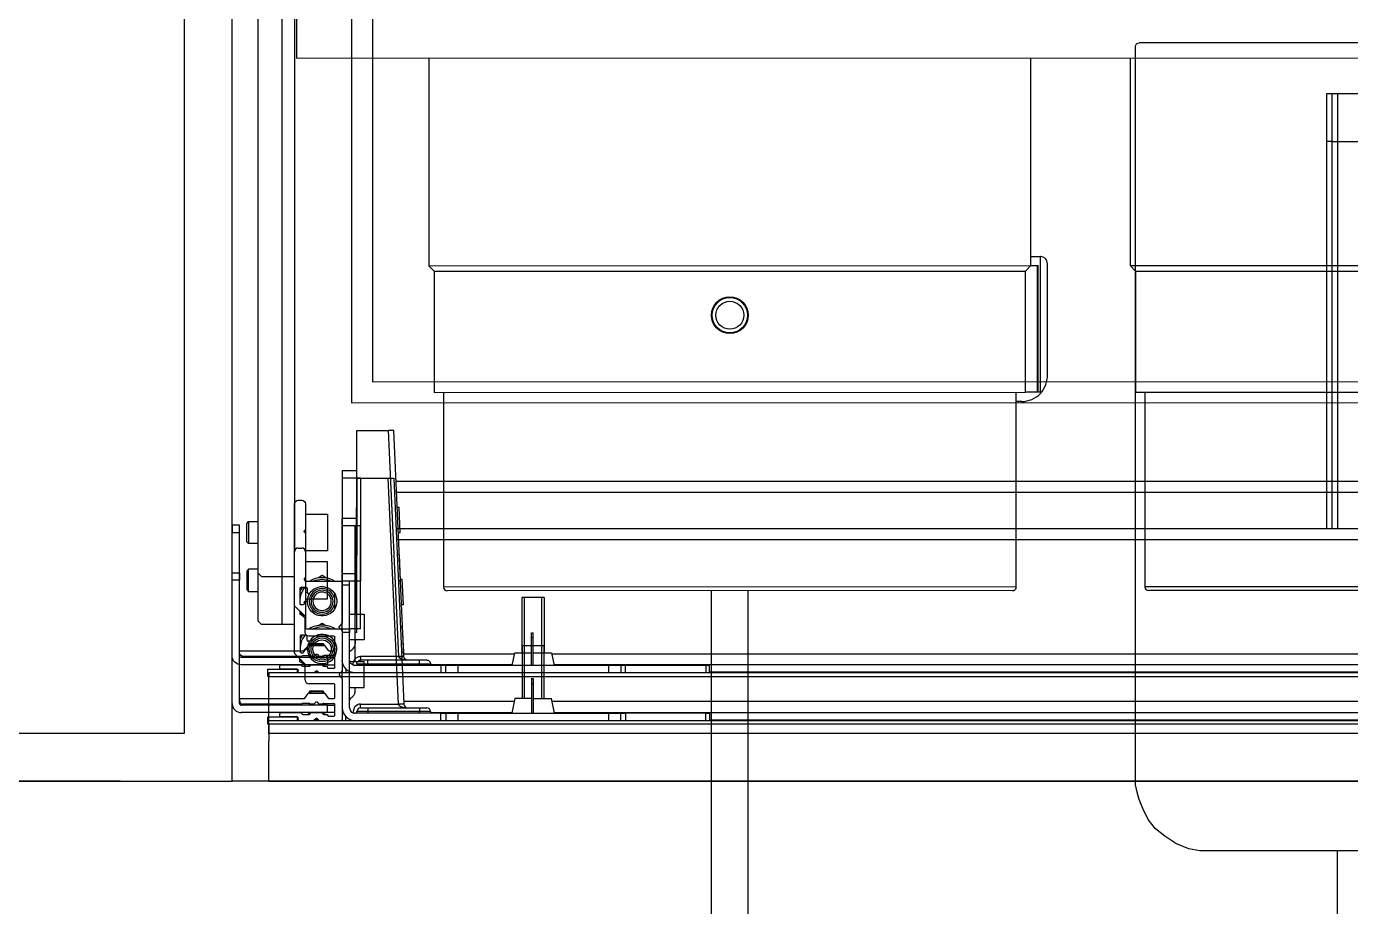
# Model space of a CAD drawing. Header units: centimetres. Extents: x 2648 to 12729, y 1890 to 6224.
# Drawn here: x 8947.7 to 8983.75, y 3818.67 to 3842.63 of the extents above; entities that cross this region are included whole.
import ezdxf

# ---------------------------------------------------------------- set-up
doc = ezdxf.new("R2010")
doc.units = ezdxf.units.CM
doc.linetypes.add('VW-01', pattern=[0.41656, 0.20828, -0.20828])
for name, color, linetype in [('B aménagement intérieur', 252, 'Continuous'), ('B Faux plafonds', 9, 'Continuous'), ('B Général', 252, 'Continuous'), ('C ANNOTATIONS-prestations', 252, 'Continuous'), ('D SURFACES-shab', 252, 'Continuous'), ('F REMPLISSAGE-vert clair', 252, 'Continuous'), ('F REMPLISSAGE-vert foncé', 252, 'Continuous'), ('MTI900_Alu', 252, 'Continuous')]:
    doc.layers.add(name, color=color, linetype=linetype)
doc.layers.add('prlm-CHAUFF', color=4, linetype='Continuous', lineweight=25)

# ---------------------------------------------------------------- blocks, each defined once
blk = doc.blocks.new('B 80.Gaine 150_70')
at = {"layer": 'B Général', "linetype": 'Continuous'}
blk.add_line((18.5, 36.305), (-69, 36.305), dxfattribs=at)
at = {"layer": 'B Général', "linetype": 'Continuous', "flags": 128}
for points in [[(-70, 36.305), (19.5, 36.305), (19.5, -2.715), (-70, -2.715)], [(-70, -2.7), (-70, 36.3), (19.5, 36.3), (19.5, -2.7)]]:
    blk.add_lwpolyline(points, close=True, dxfattribs=at)
at = {"layer": 'C ANNOTATIONS-prestations'}
for p, q in [((18.5, 36.305), (18.5, 35.205)), ((18.5, 34.755), (18.5, 35.205)), ((-69, 34.755), (18.5, 34.755)), ((18.5, 34.655), (-69, 34.655)), ((6.5, 34.635), (-22.817, 34.635)), ((6.5, 34.455), (6.5, 34.655)), ((6.6, 34.655), (6.6, 34.455)), ((8.783, 34.455), (8.783, 34.655)), ((8.918, 34.655), (8.918, 34.455)), ((9.25, 34.455), (9.25, 34.655)), ((13.35, 34.455), (13.35, 34.655)), ((13.682, 34.455), (13.682, 34.655)), ((13.817, 34.655), (13.817, 34.455)), ((16.4, 34.655), (16.4, 34.55)), ((16.5, 34.655), (16.5, 34.625)), ((16.5, 33.517), (16.5, 34.625)), ((17.129, 34.655), (17.179, 34.606)), ((17.164, 34.62), (17.236, 34.62)), ((17.221, 34.606), (17.271, 34.655)), ((17.7, 34.625), (17.7, 34.585)), ((17.73, 34.555), (17.73, 34.655)), ((18.5, 34.755), (18.53, 34.755)), ((18.5, 34.755), (18.5, 34.655)), ((18.53, 34.755), (18.53, 34.555)), ((10.724, 34.435), (-22.75, 34.435)), ((6.6, 34.455), (6.5, 34.455)), ((6.6, 34.455), (8.783, 34.455)), ((8.918, 34.455), (8.783, 34.455)), ((9.25, 34.455), (8.918, 34.455)), ((13.35, 34.455), (9.25, 34.455)), ((10.72, 34.455), (10.8, 34.055)), ((11.3, 33.646), (11.3, 34.455)), ((11.35, 33.646), (11.35, 34.455)), ((11.8, 34.055), (11.88, 34.455)), ((14.1, 34.435), (11.876, 34.435)), ((13.682, 34.455), (13.35, 34.455)), ((13.817, 34.455), (13.682, 34.455)), ((13.817, 34.455), (16.15, 34.455)), ((14.1, 34.405), (14.1, 34.455)), ((14.1, 34.405), (14.4, 34.405)), ((14.4, 34.305), (14.2, 34.305)), ((14.4, 34.455), (14.4, 34.405)), ((14.4, 34.405), (15.8, 34.405)), ((14.4, 34.305), (14.4, 34.405)), ((15.8, 34.305), (14.4, 34.305)), ((15.8, 34.405), (15.8, 34.455)), ((15.8, 34.405), (16.1, 34.405)), ((15.8, 34.305), (15.8, 34.405)), ((16, 34.305), (15.8, 34.305)), ((16, 34.305), (16, 34.205)), ((16.1, 34.455), (16.1, 34.405)), ((16.3, 34.305), (16.3, 32.255)), ((16.7, 34.505), (16.7, 34.215)), ((16.7, 34.435), (16.9, 34.435)), ((16.87, 34.535), (16.73, 34.535)), ((16.9, 34.485), (16.9, 34.505)), ((17.001, 34.485), (16.9, 34.485)), ((16.9, 34.435), (19.25, 34.435)), ((16.9, 34.435), (16.9, 34.235)), ((16.96, 34.485), (16.999, 34.446)), ((16.999, 34.446), (17.037, 34.446)), ((17.345, 34.435), (17.06, 34.435)), ((17.368, 34.446), (17.401, 34.446)), ((17.401, 34.446), (17.44, 34.485)), ((17.576, 34.485), (17.404, 34.485)), ((18.17, 34.435), (17.635, 34.435)), ((17.73, 34.555), (18.17, 34.555)), ((18.53, 34.555), (17.73, 34.555)), ((18.2, 34.525), (18.2, 34.465)), ((-22.65, 34.135), (10.784, 34.135)), ((11.3, 34.055), (10.8, 34.055)), ((11, 34.055), (11, 32.605)), ((11.061, 34.055), (11.061, 32.605)), ((11.35, 34.055), (11.8, 34.055)), ((11.539, 34.055), (11.539, 32.605)), ((11.6, 32.605), (11.6, 34.055)), ((11.816, 34.135), (14.824, 34.135)), ((14.821, 34.198), (14.82, 34.21)), ((14.821, 34.198), (14.971, 34.205)), ((15.1, 28.055), (14.821, 34.198)), ((14.97, 34.21), (14.971, 34.205)), ((16, 34.205), (14.971, 34.205)), ((14.971, 34.205), (15.25, 28.055)), ((16.9, 34.235), (16.7, 34.235)), ((16.7, 34.025), (16.7, 33.685)), ((17.002, 34.185), (16.73, 34.185)), ((16.859, 34.055), (16.73, 34.055)), ((16.971, 33.918), (16.884, 34.042)), ((16.9, 34.235), (19.25, 34.235)), ((17.404, 33.905), (16.996, 33.905)), ((17, 34.235), (17, 34.185)), ((17, 33.905), (17, 33.875)), ((17.03, 34.205), (17.129, 34.205)), ((17.043, 34.185), (17.043, 34.235)), ((17.043, 33.855), (17.043, 33.905)), ((17.129, 34.205), (17.179, 34.156)), ((17.221, 34.156), (17.271, 34.205)), ((17.271, 34.205), (17.375, 34.205)), ((17.357, 34.185), (17.357, 34.235)), ((17.357, 33.855), (17.357, 33.905)), ((17.4, 34.185), (17.4, 34.235)), ((17.4, 33.875), (17.4, 33.905)), ((17.403, 34.185), (17.577, 34.185)), ((17.516, 34.042), (17.429, 33.918)), ((19.27, 34.055), (17.541, 34.055)), ((17.605, 34.205), (19.2, 34.205)), ((19.3, 34.185), (19.3, 30.835)), ((19.3, 34.105), (19.3, 34.085)), ((19.5, 34.185), (19.5, 30.835)), ((11.3, 33.51), (11.3, 33.646)), ((11.35, 33.646), (11.3, 33.646)), ((11.35, 33.51), (11.35, 33.646)), ((15.9, 33.755), (15.9, 33.055)), ((16.3, 33.755), (15.9, 33.755)), ((16.15, 33.852), (16.15, 33.755)), ((16.73, 33.655), (17.41, 33.655)), ((17, 33.875), (17.4, 33.875)), ((17, 33.875), (17.02, 33.855)), ((17.02, 33.855), (17.38, 33.855)), ((17.38, 33.855), (17.4, 33.875)), ((17.51, 33.555), (17.51, 33.127)), ((11.35, 33.51), (11.3, 33.51)), ((16.5, 33.517), (16.5, 33.293)), ((16.5, 32.185), (16.5, 33.293)), ((16.579, 33.426), (16.509, 33.496)), ((16.509, 33.314), (16.579, 33.384)), ((15.9, 33.055), (16.3, 33.055)), ((16.15, 33.055), (16.15, 32.155)), ((16.7, 32.899), (16.7, 32.511)), ((17.519, 33.106), (17.791, 32.834)), ((17.556, 33.113), (17.656, 33.055)), ((17.656, 33.055), (17.656, 32.969)), ((17.8, 32.813), (17.8, 30.055)), ((11.6, 32.605), (11, 32.605)), ((14.884, 32.805), (14.834, 32.803)), ((14.866, 32.101), (14.834, 32.803)), ((17.407, 32.495), (17.43, 32.495)), ((17.46, 32.465), (17.46, 32.355)), ((17.51, 32.705), (17.479, 32.705)), ((17.54, 32.775), (17.54, 32.735)), ((17.62, 32.805), (17.57, 32.805)), ((17.65, 32.355), (17.65, 32.775)), ((14.866, 32.101), (14.916, 32.104)), ((16, 32.155), (16, 29.355)), ((16, 32.155), (16.15, 32.155)), ((16.101, 28.055), (16.11, 32.255)), ((16.11, 32.255), (16.15, 32.257)), ((16.15, 32.155), (16.3, 32.155)), ((16.15, 32.155), (16.15, 30.655)), ((16.3, 32.255), (16.5, 32.255)), ((16.3, 32.155), (16.3, 32.255)), ((16.5, 32.155), (16.3, 32.155)), ((16.5, 32.185), (16.5, 32.155)), ((16.5, 32.155), (16.5, 30.655)), ((17.47, 32.155), (16.53, 32.155)), ((17.49, 32.325), (17.62, 32.325)), ((17.5, 30.867), (17.5, 32.125)), ((17.65, 32.351), (17.604, 32.325)), ((17.05, 32.005), (16.95, 32.063)), ((17.15, 32.063), (17.05, 32.005)), ((17.8, 32.035), (18.15, 32.035)), ((18.15, 32.035), (18.7, 32.035)), ((18.15, 1.335), (18.15, 32.035)), ((18.8, 31.935), (18.7, 32.035)), ((18.8, 1.435), (18.8, 31.935)), ((16.9, 31.335), (16.9, 30.335)), ((17.5, 31.335), (16.9, 31.335)), ((19.05, 31.135), (18.8, 31.135)), ((19.05, 31.135), (19.05, 30.535)), ((19.1, 31.085), (19.05, 31.135)), ((19.1, 30.585), (19.1, 31.085)), ((14.973, 30.843), (14.923, 30.841)), ((14.955, 30.139), (14.923, 30.841)), ((16.15, 30.655), (16.5, 30.655)), ((16.5, 30.655), (16.5, 29.355)), ((17.5, 30.867), (17.5, 30.743)), ((17.5, 30.055), (17.5, 30.743)), ((17.529, 30.826), (17.509, 30.846)), ((17.509, 30.764), (17.529, 30.784)), ((19.3, 30.835), (19.5, 30.835)), ((19.3, 30.635), (19.3, 30.835)), ((19.5, 30.835), (19.5, 30.635)), ((16.9, 30.335), (17.5, 30.335)), ((18.8, 30.535), (19.05, 30.535)), ((19.05, 30.535), (19.1, 30.585)), ((19.5, 30.635), (19.3, 30.635)), ((14.955, 30.139), (15.005, 30.142)), ((17.7, 29.955), (17.6, 29.955)), ((17.8, 3.285), (17.8, 30.055)), ((-22.475, 29.735), (15.024, 29.735)), ((-22.475, 29.435), (15.037, 29.435)), ((-10.6, 18.885), (-10.6, 29.435)), ((-10.45, 18.885), (-10.45, 29.435)), ((-10.3, 18.885), (-10.3, 29.435)), ((16, 29.355), (16.5, 29.355)), ((16.5, 29.355), (16.5, 29.155)), ((16.103, 29.155), (16.5, 29.155)), ((15.25, 28.055), (15.1, 28.055)), ((16.101, 28.055), (15.25, 28.055)), ((-10.6, 18.885), (-14.75, 18.885)), ((-10.45, 18.885), (-10.6, 18.885)), ((-10.45, 18.885), (-10.3, 18.885))]:
    blk.add_line(p, q, dxfattribs=at)
at = {"layer": 'C ANNOTATIONS-prestations', "flags": 128}
for points in [[(16.5, 34.305, 0.198912), (16.397, 34.552, 0.198912), (16.15, 34.655)], [(16.53, 34.655, 0.198912), (16.509, 34.646, 0.198912), (16.5, 34.625)], [(17.7, 34.625, 0.198912), (17.691, 34.646, 0.198912), (17.67, 34.655)], [(14.1, 34.405, 0.198912), (14.129, 34.334, 0.198912), (14.2, 34.305)], [(14.82, 34.21, 0.193016), (14.789, 34.277, 0.193016), (14.72, 34.305)], [(16, 34.205, 0.227222), (16.156, 34.28, 0.227222), (16.195, 34.448)], [(16, 34.305, 0.198912), (16.071, 34.334, 0.198912), (16.1, 34.405)], [(16.3, 34.305, 0.198912), (16.256, 34.411, 0.198912), (16.15, 34.455)], [(16.73, 34.535, 0.198912), (16.709, 34.526, 0.198912), (16.7, 34.505)], [(16.9, 34.505, 0.198912), (16.891, 34.526, 0.198912), (16.87, 34.535)], [(17, 34.435, 0.013224), (17, 34.44, 0.013224), (16.999, 34.446)], [(17.03, 34.46, 0.17724), (17.02, 34.478, 0.17724), (17.001, 34.485)], [(17.03, 34.46, 0.17724), (17.041, 34.442, 0.17724), (17.06, 34.435)], [(17.179, 34.606, 0.198912), (17.2, 34.597, 0.198912), (17.221, 34.606)], [(17.345, 34.435, 0.17724), (17.364, 34.442, 0.17724), (17.375, 34.46)], [(17.404, 34.485, 0.17724), (17.385, 34.478, 0.17724), (17.375, 34.46)], [(17.401, 34.446, 0.013224), (17.4, 34.44, 0.013224), (17.4, 34.435)], [(17.605, 34.46, 0.17724), (17.595, 34.478, 0.17724), (17.576, 34.485)], [(17.605, 34.46, 0.17724), (17.616, 34.442, 0.17724), (17.635, 34.435)], [(17.7, 34.585, 0.198912), (17.709, 34.564, 0.198912), (17.73, 34.555)], [(18.2, 34.525, 0.198912), (18.191, 34.546, 0.198912), (18.17, 34.555)], [(18.17, 34.435, 0.198912), (18.191, 34.444, 0.198912), (18.2, 34.465)], [(19.5, 34.185, 0.198912), (19.427, 34.362, 0.198912), (19.25, 34.435)], [(16.222, 34.005, 0.109774), (16.169, 33.936, 0.109774), (16.15, 33.852)], [(16.222, 34.005, 0.028434), (16.263, 34.044, 0.028434), (16.3, 34.087)], [(16.7, 34.215, 0.198912), (16.709, 34.194, 0.198912), (16.73, 34.185)], [(16.73, 34.055, 0.198912), (16.709, 34.046, 0.198912), (16.7, 34.025)], [(16.884, 34.042, 0.120588), (16.873, 34.052, 0.120588), (16.859, 34.055)], [(16.971, 33.918, 0.120588), (16.982, 33.908, 0.120588), (16.996, 33.905)], [(17.002, 34.185, 0.155096), (17.019, 34.191, 0.155096), (17.03, 34.205)], [(17.179, 34.156, 0.198912), (17.2, 34.147, 0.198912), (17.221, 34.156)], [(17.375, 34.205, 0.155096), (17.386, 34.191, 0.155096), (17.403, 34.185)], [(17.404, 33.905, 0.120588), (17.418, 33.908, 0.120588), (17.429, 33.918)], [(17.541, 34.055, 0.120588), (17.527, 34.052, 0.120588), (17.516, 34.042)], [(17.577, 34.185, 0.155096), (17.594, 34.191, 0.155096), (17.605, 34.205)], [(19.3, 34.105, 0.198912), (19.271, 34.176, 0.198912), (19.2, 34.205)], [(19.3, 34.185, 0.198912), (19.285, 34.22, 0.198912), (19.25, 34.235)], [(19.27, 34.055, 0.198912), (19.291, 34.064, 0.198912), (19.3, 34.085)], [(16.7, 33.685, 0.198912), (16.709, 33.664, 0.198912), (16.73, 33.655)], [(17.51, 33.555, 0.198912), (17.481, 33.626, 0.198912), (17.41, 33.655)], [(16.5, 33.517, 0.098491), (16.502, 33.506, 0.098491), (16.509, 33.496)], [(16.509, 33.314, 0.098491), (16.502, 33.304, 0.098491), (16.5, 33.293)], [(16.579, 33.384, 0.198912), (16.588, 33.405, 0.198912), (16.579, 33.426)], [(17.449, 32.733, 0.366532), (17.088, 33.103, 0.366532), (16.664, 32.808, 0.366532), (16.884, 32.341, 0.366532), (17.382, 32.482)], [(17.633, 32.992, 0.041018), (17.579, 33.083, 0.041018), (17.51, 33.164)], [(17.51, 33.127, 0.098491), (17.512, 33.116, 0.098491), (17.519, 33.106)], [(17.8, 32.813, 0.098491), (17.798, 32.824, 0.098491), (17.791, 32.834)], [(17.382, 32.482, 0.082935), (17.436, 32.602, 0.082935), (17.449, 32.733)], [(17.407, 32.495, 0.122946), (17.393, 32.491, 0.122946), (17.382, 32.482)], [(17.46, 32.465, 0.198912), (17.451, 32.486, 0.198912), (17.43, 32.495)], [(17.449, 32.733, 0.189855), (17.458, 32.713, 0.189855), (17.479, 32.705)], [(17.51, 32.705, 0.198912), (17.531, 32.714, 0.198912), (17.54, 32.735)], [(17.514, 32.325, 0.104675), (17.628, 32.546, 0.104675), (17.643, 32.794)], [(17.57, 32.805, 0.198912), (17.549, 32.796, 0.198912), (17.54, 32.775)], [(17.577, 32.325, 0.02871), (17.617, 32.388, 0.02871), (17.65, 32.455)], [(17.65, 32.775, 0.198912), (17.641, 32.796, 0.198912), (17.62, 32.805)], [(16.5, 32.185, 0.198912), (16.509, 32.164, 0.198912), (16.53, 32.155)], [(16.704, 32.155, 0.14145), (17.05, 32.055, 0.14145), (17.396, 32.155)], [(16.81, 32.155, 0.103148), (17.05, 32.105, 0.103148), (17.29, 32.155)], [(17.46, 32.355, 0.198912), (17.469, 32.334, 0.198912), (17.49, 32.325)], [(17.5, 32.125, 0.198912), (17.491, 32.146, 0.198912), (17.47, 32.155)], [(17.62, 32.325, 0.198912), (17.641, 32.334, 0.198912), (17.65, 32.355)], [(17.5, 30.867, 0.098491), (17.502, 30.856, 0.098491), (17.509, 30.846)], [(17.509, 30.764, 0.098491), (17.502, 30.754, 0.098491), (17.5, 30.743)], [(17.529, 30.784, 0.198912), (17.538, 30.805, 0.198912), (17.529, 30.826)], [(17.5, 30.055, 0.198912), (17.529, 29.984, 0.198912), (17.6, 29.955)], [(17.7, 29.955, 0.198912), (17.771, 29.984, 0.198912), (17.8, 30.055)]]:
    blk.add_lwpolyline(points, format="xyb", dxfattribs=at)
at = {"layer": 'C ANNOTATIONS-prestations'}
for radius in [0.35, 0.3, 0.25]:
    blk.add_circle((17.05, 32.705), radius, dxfattribs=at)
for points, knots in [([(14.97, 34.21), (14.97, 34.21), (14.968, 34.222), (14.956, 34.239), (14.941, 34.252), (14.921, 34.265), (14.896, 34.276), (14.867, 34.286), (14.818, 34.298), (14.754, 34.305), (14.724, 34.305), (14.722, 34.305), (14.72, 34.305)], [0, 0, 0, 1, 2, 3, 4, 5, 6, 7, 8, 9, 9, 10, 10, 10]), ([(14.82, 34.21), (14.82, 34.209), (14.821, 34.209), (14.822, 34.209), (14.824, 34.208), (14.833, 34.207), (14.852, 34.207), (14.88, 34.207), (14.931, 34.208), (14.968, 34.209), (14.969, 34.209), (14.97, 34.21)], [0, 0, 0, 1, 2, 3, 4, 5, 6, 7, 8, 8, 9, 9, 9])]:
    blk.add_open_spline(points, degree=2, knots=knots, dxfattribs=at)
blk = doc.blocks.new('B 70.MTI900_Alu_390')
at = {"layer": 'MTI900_Alu', "color": 1, "linetype": 'Continuous'}
for p, q in [((4.34, -0.405), (4.34, -3.475)), ((4.405, -0.415), (4.405, -3.465)), ((4.305, -0.6), (4.305, -3.277)), ((1.05, -2.16), (1.465, -2.16)), ((1.465, -2.16), (1.48, -2.16)), ((1.465, -2.16), (1.465, -3.215)), ((1.48, -2.16), (1.48, -3.215)), ((1.48, -2.16), (1.495, -2.16)), ((1.495, -2.16), (1.495, -3.215)), ((4.0071, -3.6913), (4.035, -3.077)), ((4.05, -3.077), (4.0221, -3.692)), ((4.035, -3.077), (4.05, -3.077)), ((4.1351, -3.077), (4.05, -3.077)), ((4.136, -3.497), (4.1351, -3.077)), ((4.125, -3.207), (4.125, -3.487)), ((4.125, -3.207), (4.175, -3.207)), ((4.1353, -3.187), (4.175, -3.187)), ((4.175, -3.187), (4.175, -3.207)), ((4.175, -3.207), (4.175, -3.337)), ((4.0287, -3.215), (-0.1325, -3.215)), ((4.0274, -3.245), (-0.1325, -3.245)), ((4.275, -3.277), (4.275, -3.3458)), ((4.295, -3.267), (4.285, -3.267)), ((4.305, -3.5528), (4.305, -3.277)), ((4.0173, -3.3556), (4.0205, -3.2854)), ((4.0255, -3.2857), (4.0205, -3.2854)), ((4.215, -3.305), (4.215, -3.405)), ((4.275, -3.305), (4.215, -3.305)), ((4.14, -3.337), (4.175, -3.337)), ((4.14, -3.487), (4.14, -3.337)), ((4.175, -3.337), (4.175, -3.487)), ((4.275, -3.3458), (4.275, -3.3582)), ((4.2759, -3.3479), (4.2779, -3.3499)), ((4.43, -3.325), (4.405, -3.325)), ((4.43, -3.325), (4.43, -3.385)), ((4.435, -3.33), (4.43, -3.325)), ((4.435, -3.38), (4.435, -3.33)), ((4.455, -3.355), (4.455, -3.335)), ((4.455, -3.335), (4.475, -3.335)), ((4.475, -3.335), (4.475, -3.355)), ((4.0173, -3.3556), (4.0223, -3.3558)), ((4.275, -3.3582), (4.275, -3.484)), ((4.2779, -3.3541), (4.2759, -3.3561)), ((4.405, -3.385), (4.43, -3.385)), ((4.43, -3.385), (4.435, -3.38)), ((4.455, -3.69), (4.455, -3.355)), ((4.475, -3.355), (4.455, -3.355)), ((4.475, -3.69), (4.475, -3.355)), ((4.215, -3.405), (4.275, -3.405)), ((4.0084, -3.5518), (4.0116, -3.4816)), ((4.0166, -3.4819), (4.0116, -3.4816)), ((4.125, -3.487), (4.14, -3.487)), ((4.14, -3.4972), (4.136, -3.497)), ((4.14, -3.487), (4.155, -3.487)), ((4.14, -3.487), (4.14, -3.577)), ((4.155, -3.487), (4.175, -3.487)), ((4.155, -3.497), (4.155, -3.487)), ((4.155, -3.702), (4.155, -3.497)), ((4.175, -3.497), (4.155, -3.497)), ((4.175, -3.487), (4.175, -3.49)), ((4.175, -3.49), (4.175, -3.6008)), ((4.272, -3.487), (4.178, -3.487)), ((4.22, -3.4778), (4.23, -3.472)), ((4.23, -3.472), (4.24, -3.4778)), ((4.34, -3.475), (4.305, -3.475)), ((4.395, -3.475), (4.34, -3.475)), ((4.395, -3.475), (4.405, -3.465)), ((3.625, -3.532), (3.685, -3.532)), ((3.625, -3.532), (3.625, -3.682)), ((3.6311, -3.682), (3.6311, -3.532)), ((3.6789, -3.682), (3.6789, -3.532)), ((3.685, -3.682), (3.685, -3.532)), ((4.195, -3.5614), (4.195, -3.5226)), ((4.268, -3.521), (4.2657, -3.521)), ((4.271, -3.507), (4.271, -3.518)), ((4.287, -3.504), (4.274, -3.504)), ((4.2854, -3.504), (4.29, -3.5066)), ((4.29, -3.549), (4.29, -3.507)), ((4.0084, -3.5518), (4.0134, -3.552)), ((4.2729, -3.542), (4.276, -3.542)), ((4.2769, -3.5821), (4.3041, -3.5549)), ((4.279, -3.545), (4.279, -3.549)), ((4.282, -3.552), (4.287, -3.552)), ((4.2906, -3.5684), (4.2906, -3.577)), ((4.115, -3.577), (4.115, -3.647)), ((4.155, -3.577), (4.115, -3.577)), ((4.175, -3.6232), (4.175, -3.6008)), ((4.1759, -3.6029), (4.1829, -3.6099)), ((4.276, -3.627), (4.276, -3.5842)), ((4.2906, -3.577), (4.2806, -3.5828)), ((3.655, -3.6411), (3.655, -3.6275)), ((3.66, -3.6275), (3.655, -3.6275)), ((3.655, -3.717), (3.655, -3.6411)), ((3.66, -3.6411), (3.655, -3.6411)), ((3.66, -3.6411), (3.66, -3.6275)), ((3.66, -3.717), (3.66, -3.6411)), ((4.175, -3.6232), (4.175, -3.734)), ((4.1829, -3.6141), (4.1759, -3.6211)), ((4.195, -3.674), (4.195, -3.64)), ((4.198, -3.637), (4.266, -3.637)), ((4.115, -3.647), (4.155, -3.647)), ((4.14, -3.647), (4.14, -3.6567)), ((4.2109, -3.677), (4.198, -3.677)), ((4.2221, -3.6633), (4.2134, -3.6757)), ((4.2654, -3.662), (4.2246, -3.662)), ((4.227, -3.657), (4.225, -3.659)), ((4.265, -3.659), (4.225, -3.659)), ((4.225, -3.659), (4.225, -3.662)), ((4.263, -3.657), (4.227, -3.657)), ((4.2293, -3.657), (4.2293, -3.662)), ((4.2607, -3.657), (4.2607, -3.662)), ((4.265, -3.659), (4.263, -3.657)), ((4.265, -3.662), (4.265, -3.659)), ((4.2766, -3.6757), (4.2679, -3.6633)), ((4.452, -3.677), (4.2791, -3.677)), ((3.6044, -3.685), (-0.15, -3.685)), ((3.605, -3.682), (3.598, -3.717)), ((3.655, -3.682), (3.605, -3.682)), ((3.705, -3.682), (3.66, -3.682)), ((3.712, -3.717), (3.705, -3.682)), ((4.0074, -3.685), (3.7056, -3.685)), ((3.935, -3.717), (3.935, -3.712)), ((3.965, -3.712), (3.935, -3.712)), ((3.945, -3.702), (3.965, -3.702)), ((3.965, -3.702), (4.105, -3.702)), ((3.965, -3.712), (3.965, -3.702)), ((3.965, -3.712), (3.965, -3.717)), ((4.105, -3.712), (3.965, -3.712)), ((4.007, -3.6925), (4.0071, -3.6913)), ((4.0071, -3.6913), (4.0221, -3.692)), ((4.0221, -3.692), (4.022, -3.6925)), ((4.0221, -3.692), (4.125, -3.692)), ((4.105, -3.702), (4.125, -3.702)), ((4.105, -3.712), (4.105, -3.702)), ((4.105, -3.717), (4.105, -3.712)), ((4.135, -3.712), (4.105, -3.712)), ((4.125, -3.692), (4.125, -3.702)), ((4.135, -3.712), (4.135, -3.717)), ((4.195, -3.722), (4.195, -3.693)), ((4.195, -3.695), (4.215, -3.695)), ((4.198, -3.69), (4.2252, -3.69)), ((4.215, -3.695), (4.45, -3.695)), ((4.215, -3.695), (4.215, -3.715)), ((4.225, -3.69), (4.225, -3.695)), ((4.228, -3.692), (4.2367, -3.692)), ((4.2293, -3.69), (4.2293, -3.695)), ((4.2429, -3.6871), (4.2388, -3.6911)), ((4.2512, -3.6911), (4.2471, -3.6871)), ((4.2533, -3.692), (4.2625, -3.692)), ((4.2607, -3.69), (4.2607, -3.695)), ((4.265, -3.695), (4.265, -3.69)), ((4.2827, -3.69), (4.2653, -3.69)), ((4.2855, -3.692), (4.445, -3.692)), ((4.455, -3.682), (4.455, -3.68)), ((-4.375, -3.737), (4.375, -3.737)), ((4.375, -3.747), (-4.375, -3.747)), ((-0.1667, -3.735), (3.175, -3.735)), ((-0.16, -3.715), (3.5984, -3.715)), ((3.175, -3.717), (3.185, -3.717)), ((3.175, -3.737), (3.175, -3.717)), ((3.185, -3.717), (3.4033, -3.717)), ((3.185, -3.717), (3.185, -3.737)), ((3.4033, -3.737), (3.4033, -3.717)), ((3.4033, -3.717), (3.4168, -3.717)), ((3.4168, -3.717), (3.45, -3.717)), ((3.4168, -3.717), (3.4168, -3.737)), ((3.45, -3.717), (3.86, -3.717)), ((3.45, -3.717), (3.45, -3.737)), ((3.7116, -3.715), (3.935, -3.715)), ((3.86, -3.717), (3.8932, -3.717)), ((3.86, -3.717), (3.86, -3.737)), ((3.8932, -3.717), (3.9067, -3.717)), ((3.8932, -3.737), (3.8932, -3.717)), ((3.9067, -3.717), (4.14, -3.717)), ((3.9067, -3.717), (3.9067, -3.737)), ((4.165, -3.7265), (4.165, -3.737)), ((4.175, -3.734), (4.175, -3.737)), ((4.215, -3.715), (4.195, -3.715)), ((4.198, -3.725), (4.212, -3.725)), ((4.215, -3.715), (4.45, -3.715)), ((4.215, -3.72), (4.2251, -3.72)), ((4.215, -3.722), (4.215, -3.72)), ((4.2249, -3.7161), (4.221, -3.72)), ((4.2287, -3.7161), (4.2249, -3.7161)), ((4.2595, -3.715), (4.231, -3.715)), ((4.2429, -3.7321), (4.2379, -3.737)), ((4.2486, -3.7335), (4.2414, -3.7335)), ((4.2521, -3.737), (4.2471, -3.7321)), ((4.2651, -3.7161), (4.2618, -3.7161)), ((4.269, -3.72), (4.2651, -3.7161)), ((4.2654, -3.72), (4.2826, -3.72)), ((4.342, -3.715), (4.2885, -3.715)), ((4.295, -3.734), (4.295, -3.73)), ((4.298, -3.727), (4.342, -3.727)), ((4.378, -3.727), (4.298, -3.727)), ((4.298, -3.727), (4.298, -3.737)), ((4.345, -3.724), (4.345, -3.718)), ((4.375, -3.737), (4.375, -3.747)), ((4.375, -3.747), (4.378, -3.747)), ((4.375, -3.792), (4.375, -3.747)), ((4.378, -3.747), (4.378, -3.727)), ((4.375, -3.902), (4.375, -3.792)), ((-4.375, -3.902), (4.375, -3.902))]:
    blk.add_line(p, q, dxfattribs=at)
for radius in [0.035, 0.03, 0.025]:
    blk.add_circle((4.23, -3.542), radius, dxfattribs=at)
for centre, radius, start, end in [((4.285, -3.277), 0.01, 90, 180), ((4.295, -3.277), 0.01, 0, 90), ((4.278, -3.3458), 0.003, 180, 225), ((4.2758, -3.352), 0.003, 315, 45), ((4.278, -3.3582), 0.003, 135, 180), ((4.178, -3.49), 0.003, 90, 180), ((4.23, -3.542), 0.065, 57.7958, 122.2042), ((4.23, -3.542), 0.06, 66.4435, 113.5565), ((4.272, -3.484), 0.003, 270, 0), ((4.23, -3.542), 0.04, 33.9272, 355.9994), ((4.2657, -3.518), 0.003, 213.9272, 270), ((4.23, -3.542), 0.04, 0, 33.9272), ((4.268, -3.518), 0.003, 270, 0), ((4.274, -3.507), 0.003, 90, 180), ((4.23, -3.542), 0.06, 0, 39.2965), ((4.23, -3.542), 0.065, 22.6199, 35.7758), ((4.287, -3.507), 0.003, 0, 90), ((4.2729, -3.545), 0.003, 90, 175.9994), ((4.23, -3.542), 0.04, 355.9994, 0), ((4.276, -3.545), 0.003, 0, 90), ((4.282, -3.549), 0.003, 180, 270), ((4.287, -3.549), 0.003, 270, 0), ((4.23, -3.542), 0.06, 351.491, 0), ((4.302, -3.5528), 0.003, 315, 0), ((4.178, -3.6008), 0.003, 180, 225), ((4.23, -3.542), 0.065, 315.0475, 333.838), ((4.279, -3.5842), 0.003, 135, 180), ((4.178, -3.6232), 0.003, 135, 180), ((4.1808, -3.612), 0.003, 315, 45), ((4.198, -3.64), 0.003, 90, 180), ((4.266, -3.627), 0.01, 270, 0), ((4.16, -3.6567), 0.02, 180, 230.1159), ((4.1151, -3.7104), 0.05, 37.0861, 50.1159), ((4.198, -3.674), 0.003, 180, 270), ((4.2109, -3.674), 0.003, 270, 325.008), ((4.2246, -3.665), 0.003, 90, 145.008), ((4.2654, -3.665), 0.003, 34.992, 90), ((4.2791, -3.674), 0.003, 214.992, 270), ((4.452, -3.68), 0.003, 0, 90), ((3.945, -3.712), 0.01, 90, 180), ((3.997, -3.692), 0.01, 270, 357.3974), ((4.125, -3.712), 0.02, 347.588, 90), ((4.125, -3.712), 0.01, 0, 90), ((4.14, -3.702), 0.035, 270, 0), ((4.14, -3.702), 0.015, 270, 0), ((4.198, -3.693), 0.003, 90, 180), ((4.2252, -3.693), 0.003, 19.4712, 90), ((4.2367, -3.689), 0.003, 270, 315), ((4.245, -3.6892), 0.003, 45, 135), ((4.2533, -3.689), 0.003, 225, 270), ((4.2653, -3.693), 0.003, 90, 160.5288), ((4.2827, -3.693), 0.003, 19.4712, 90), ((4.445, -3.682), 0.01, 270, 0), ((4.45, -3.69), 0.025, 270, 0), ((4.45, -3.69), 0.005, 270, 0), ((4.178, -3.734), 0.003, 180, 270), ((4.198, -3.722), 0.003, 180, 270), ((4.212, -3.722), 0.003, 270, 0), ((4.215, -3.715), 0.01, 353.9388, 0), ((4.2251, -3.717), 0.003, 270, 350.4059), ((4.231, -3.718), 0.003, 90, 170.4059), ((4.245, -3.7342), 0.003, 45, 135), ((4.2595, -3.718), 0.003, 9.5941, 90), ((4.2654, -3.717), 0.003, 189.5941, 270), ((4.275, -3.715), 0.01, 180, 186.0612), ((4.2826, -3.717), 0.003, 270, 350.4059), ((4.2885, -3.718), 0.003, 90, 170.4059), ((4.292, -3.734), 0.003, 270, 0), ((4.298, -3.73), 0.003, 90, 180), ((4.342, -3.718), 0.003, 0, 90), ((4.342, -3.724), 0.003, 270, 0)]:
    blk.add_arc(centre, radius, start, end, dxfattribs=at)
for centre, major_axis, ratio, start_param, end_param in [((3.997, -3.692), (-0.025, 0), 0.4, 1.570796, 3.096169), ((4.022, -3.6931), (-0.015, 0.0007), 0.045361, -1.568734, 0)]:
    blk.add_ellipse(centre, major_axis=major_axis, ratio=ratio, start_param=start_param, end_param=end_param, dxfattribs=at)
blk = doc.blocks.new('xi.uta-yzen-d')
at = {"layer": 'prlm-CHAUFF', "ltscale": 50}
for p, q in [((1.8, 35.02), (17.4, 35.02)), ((1.9, 35.12), (17.3, 35.12)), ((17.4, 29.72), (17.4, 35.02)), ((20.9, 35.02), (36.5, 35.02)), ((20.9, 35.02), (20.9, 29.72)), ((21, 35.12), (36.4, 35.12)), ((36.5, 29.72), (36.5, 35.02)), ((20.75, 29.97), (20.9, 29.97)), ((17.65, 29.72), (1.55, 29.72)), ((17.65, 26.42), (17.65, 29.72)), ((20.244, 29.72), (20.65, 29.72)), ((20.244, 29.72), (20.244, 26.02)), ((20.3, 29.72), (20.3, 26.27)), ((20.32, 29.72), (20.32, 26.27)), ((36.75, 29.72), (20.65, 29.72)), ((20.65, 29.72), (20.65, 26.42)), ((36.75, 26.42), (36.75, 29.72)), ((20.05, 29.216), (20.05, 26.22)), ((20.3, 28.42), (20.32, 28.42)), ((20.32, 28.07), (20.3, 28.07)), ((20.3, 27.693), (20.32, 27.693)), ((20.32, 27.343), (20.3, 27.343)), ((20.3, 27.293), (20.32, 27.293)), ((20.32, 27.193), (20.3, 27.193)), ((17.65, 26.42), (1.55, 26.42)), ((17.8, 26.27), (17.65, 26.42)), ((20.65, 26.42), (20.5, 26.27)), ((36.75, 26.42), (20.65, 26.42)), ((36.9, 26.27), (36.75, 26.42)), ((17.8, 26.27), (1.4, 26.27)), ((17.8, 20.62), (17.8, 26.27)), ((20.5, 26.02), (20.25, 26.02)), ((20.32, 26.27), (20.3, 26.27)), ((20.5, 26.27), (20.32, 26.27)), ((36.9, 26.27), (20.5, 26.27)), ((20.5, 26.27), (20.5, 20.62)), ((36.9, 20.62), (36.9, 26.27))]:
    blk.add_line(p, q, dxfattribs=at)
for points in [[(0, 30), (0, 0), (39, 0), (39, 30)], [(0.571, 29.429), (0.571, 0.571), (38.429, 0.571), (38.429, 29.429)], [(-40.5, 20.62), (-40.5, 3.9), (40.5, 3.9), (40.5, 20.62)]]:
    blk.add_lwpolyline(points, close=True, dxfattribs=at)
for radius in [0.5, 0.48, 0.38]:
    blk.add_circle((28.7, 27.62), radius, dxfattribs=at)
for centre, radius, start, end in [((17.3, 35.02), 0.1, 0, 90), ((21, 35.02), 0.1, 90, 180), ((36.4, 35.02), 0.1, 0, 90), ((20.75, 29.27), 0.7, 90, 136.2731), ((20.825, 29.24), 0.776, 138.5248, 181.7675), ((20.25, 26.22), 0.2, 180, 268.3239), ((20.25, 26.22), 0.2, 268.3239, 270)]:
    blk.add_arc(centre, radius, start, end, dxfattribs=at)
for centre, major_axis, ratio, start_param, end_param in [((20.75, 28.959), (-0.45, 0), 0.974723, 5.983927, 6.283185), ((20.75, 28.603), (-0.45, 0), 0.974723, 5.983927, 6.283185), ((21.55, 28.603), (-1.25, 0), 0.146694, 0, 0.179125)]:
    blk.add_ellipse(centre, major_axis=major_axis, ratio=ratio, start_param=start_param, end_param=end_param, dxfattribs=at)
blk.add_open_spline([(20.318, 29.391), (20.314, 29.379), (20.311, 29.366), (20.303, 29.324), (20.3, 29.294), (20.3, 29.265)], degree=3, knots=[0.8185803, 0.8185803, 0.8185803, 0.8185803, 0.875, 0.875, 1, 1, 1, 1], dxfattribs=at)
blk = doc.blocks.new('B 80.200_wc-2')
at = {"layer": 'B Général', "linetype": 'Continuous'}
for p, q in [((-24.9, 0.1), (24.9, 0.1)), ((25, -20.1), (25, 0)), ((19.5, -44.2), (19.5, -21.9))]:
    blk.add_line(p, q, dxfattribs=at)
at = {"layer": 'B Général', "linetype": 'Continuous', "flags": 128}
blk.add_lwpolyline([(-25, -20.1), (-24.9, -20.6), (-24.75, -20.9), (-24.55, -21.2), (-24.3, -21.45), (-23.9, -21.7), (-23.4, -21.85), (-23.15, -21.9), (23.25, -21.9), (23.55, -21.85), (23.9, -21.7), (24.2, -21.5), (24.45, -21.3), (24.65, -21.05), (24.8, -20.75), (24.9, -20.5), (24.95, -20.3), (25, -20.1)], dxfattribs=at)
at = {"layer": 'B Général', "linetype": 'Continuous'}
blk.add_arc((24.9, 0), 0.1, 0, 90, dxfattribs=at)
blk = doc.blocks.new('B 80.Groupe-2-1')
at = {"layer": 'B Général', "xscale": -1, "rotation": 270}
blk.add_blockref('B 80.200_wc-2', (35.5, 7.5), dxfattribs=at)

msp = doc.modelspace()

# ---------------------------------------------------------------- linework, layer by layer
at = {"layer": 'B aménagement intérieur', "linetype": 'Continuous'}
for p, q in [((8953.296, 3822.084), (8953.296, 3861.099)), ((8892.796, 3822.084), (8953.296, 3822.084))]:
    msp.add_line(p, q, dxfattribs=at)
at = {"layer": 'B Faux plafonds', "linetype": 'VW-01', "ltscale": 25.4, "flags": 128}
msp.add_lwpolyline([(9042.796, 3554.889), (9042.796, 3822.084), (8892.796, 3822.084), (8892.796, 3893.389), (8822.796, 3893.389), (8822.796, 3554.889)], close=True, dxfattribs=at)
at = {"layer": 'D SURFACES-shab', "lineweight": 18, "flags": 128}
msp.add_lwpolyline([(8897.796, 3822.084), (9042.796, 3822.084), (9042.796, 3689.481), (8897.796, 3689.481)], close=True, dxfattribs=at)
at = {"layer": 'F REMPLISSAGE-vert clair'}
for p, q in [((8951.996, 3823.384), (8951.996, 3862.399)), ((8894.096, 3823.384), (8951.996, 3823.384))]:
    msp.add_line(p, q, dxfattribs=at)
at = {"layer": 'F REMPLISSAGE-vert foncé'}
for p, q in [((8951.996, 3823.384), (8951.996, 3862.399)), ((8894.096, 3823.384), (8951.996, 3823.384))]:
    msp.add_line(p, q, dxfattribs=at)
at = {"layer": 'F REMPLISSAGE-vert foncé', "linetype": 'Continuous'}
for p, q in [((8953.296, 3822.084), (8953.296, 3861.099)), ((8892.796, 3822.084), (8953.296, 3822.084))]:
    msp.add_line(p, q, dxfattribs=at)
at = {"layer": 'prlm-CHAUFF', "ltscale": 50}
for p, q in [((8966.352, 3792.94), (8966.352, 3827.267)), ((8967.352, 3791.94), (8967.352, 3827.267))]:
    msp.add_line(p, q, dxfattribs=at)

# ---------------------------------------------------------------- block references
at = {"layer": 'B aménagement intérieur', "rotation": 180}
msp.add_blockref('B 80.Gaine 150_70', (8972.796, 3858.384), dxfattribs=at)
at = {"layer": 'B Général', "rotation": 90}
msp.add_blockref('B 80.Groupe-2-1', (9010.396, 3806.584), dxfattribs=at)
at = {"layer": 'prlm-CHAUFF', "xscale": -9.999999999999975, "yscale": 9.999999999999975, "zscale": 9.999999999999975, "rotation": 0.0001153397708542059}
msp.add_blockref('B 70.MTI900_Alu_390', (8998.046, 3862.399), dxfattribs=at)
at = {"layer": 'prlm-CHAUFF', "rotation": 180.0092038277529}
msp.add_blockref('xi.uta-yzen-d', (8995.546, 3862.392), dxfattribs=at)

doc.saveas('drawing.dxf')
